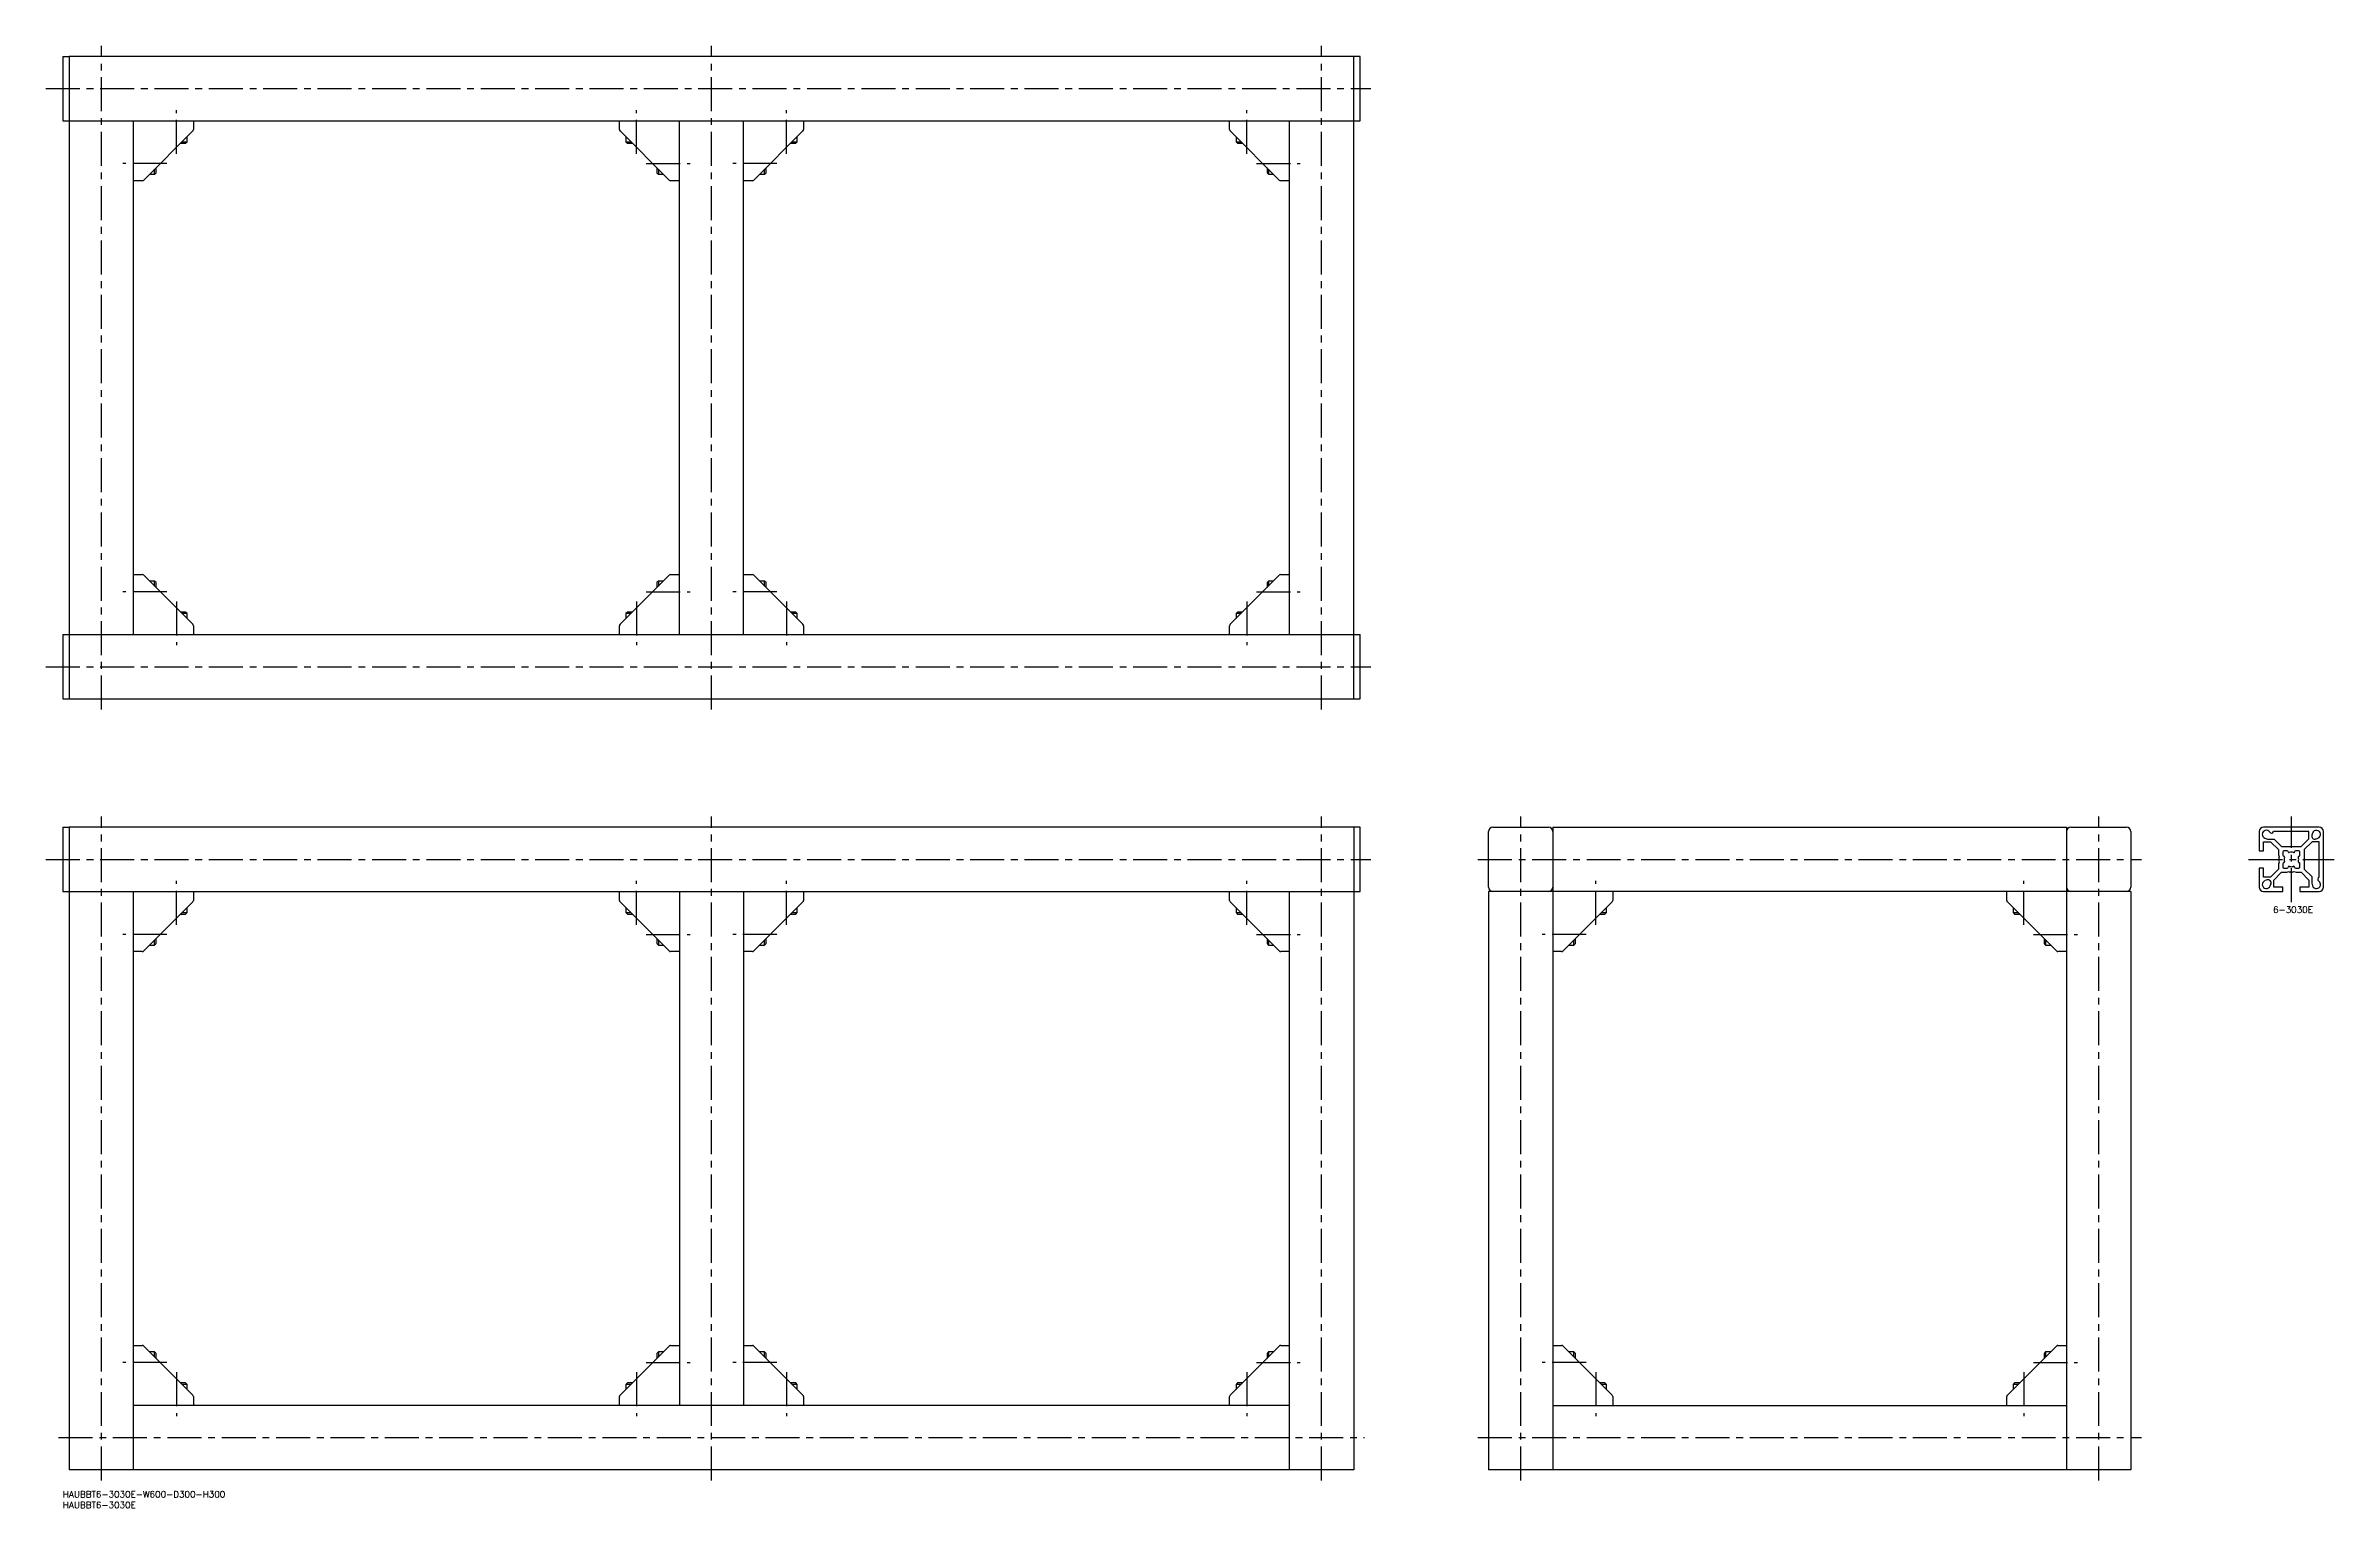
# Model space of a CAD drawing. Extents: x -8 to 1061, y -8 to 675.
import ezdxf

# ---------------------------------------------------------------- set-up
doc = ezdxf.new("R2010")
doc.units = 0
doc.header["$LTSCALE"] = 0.5
doc.linetypes.add('CENTER', pattern=[50.8, 31.75, -6.35, 6.35, -6.35])
for name, color, linetype in [('MSM_CENTER', 1, 'CENTER'), ('MSM_CONTINUOUS', 7, 'CONTINUOUS'), ('MSM_PART_NUMBER', 7, 'CONTINUOUS')]:
    doc.layers.add(name, color=color, linetype=linetype)
doc.styles.get("Standard").update_dxf_attribs({"font": 'txt.shx', "height": 3, "bigfont": 'bigfont.shx'})

# ---------------------------------------------------------------- blocks, each defined once
blk = doc.blocks.new('*U8')
at = {"layer": 'MSM_PART_NUMBER'}
blk.add_text('HAUBBT6-3030E-W600-D300-H300', height=3, dxfattribs=at).set_placement((0, -3))
blk = doc.blocks.new('*U9')
at = {"layer": 'MSM_PART_NUMBER'}
blk.add_text('HAUBBT6-3030E', height=3, dxfattribs=at).set_placement((0, -8))
blk = doc.blocks.new('*U10')
at = {"layer": 'MSM_PART_NUMBER'}
blk.add_text('6-3030E', height=3, dxfattribs=at).set_placement((1032.4, 270))

msp = doc.modelspace()

# ---------------------------------------------------------------- linework, layer by layer
at = {"layer": 'MSM_CENTER'}
for p, q in [((18, 365), (18, 675)), ((303, 365), (303, 675)), ((588, 365), (588, 675)), ((-8, 655), (611, 655)), ((53, 624.5), (53, 645)), ((268, 624.5), (268, 645)), ((338, 624.5), (338, 645)), ((553, 624.5), (553, 645)), ((48.5, 620), (28, 620)), ((272.5, 620), (293, 620)), ((333.5, 620), (313, 620)), ((557.5, 620), (578, 620)), ((48.5, 420), (28, 420)), ((272.5, 420), (293, 420)), ((333.5, 420), (313, 420)), ((557.5, 420), (578, 420)), ((53, 415.5), (53, 395)), ((268, 415.5), (268, 395)), ((338, 415.5), (338, 395)), ((553, 415.5), (553, 395)), ((-8, 385), (611, 385)), ((18, 5), (18, 315)), ((303, 5), (303, 315)), ((588, 5), (588, 315)), ((681, 5), (681, 315)), ((951, 5), (951, 315)), ((1041, 275), (1041, 315)), ((-8, 295), (611, 295)), ((661, 295), (971, 295)), ((1021, 295), (1061, 295)), ((53, 264.5), (53, 285)), ((268, 264.5), (268, 285)), ((338, 264.5), (338, 285)), ((553, 264.5), (553, 285)), ((716, 264.5), (716, 285)), ((916, 264.5), (916, 285)), ((48.5, 260), (28, 260)), ((272.5, 260), (293, 260)), ((333.5, 260), (313, 260)), ((557.5, 260), (578, 260)), ((711.5, 260), (691, 260)), ((920.5, 260), (941, 260)), ((48.5, 60), (28, 60)), ((53, 55.5), (53, 35)), ((268, 55.5), (268, 35)), ((272.5, 60), (293, 60)), ((333.5, 60), (313, 60)), ((338, 55.5), (338, 35)), ((553, 55.5), (553, 35)), ((557.5, 60), (578, 60)), ((711.5, 60), (691, 60)), ((716, 55.5), (716, 35)), ((916, 55.5), (916, 35)), ((920.5, 60), (941, 60)), ((-2, 25), (608, 25)), ((661, 25), (971, 25))]:
    msp.add_line(p, q, dxfattribs=at)
at = {"layer": 'MSM_CONTINUOUS'}
for p, q in [((0, 670), (3, 670)), ((0, 670), (0, 640)), ((3, 670), (3, 370)), ((606, 670), (3, 670)), ((603, 370), (603, 670)), ((606, 640), (606, 670)), ((0, 640), (606, 640)), ((33, 400), (33, 640)), ((60.7, 635.2), (37.8, 612.3)), ((58, 630.2), (58, 632.5)), ((61, 640), (61, 635.9)), ((260, 635.9), (260, 640)), ((283.2, 612.3), (260.3, 635.2)), ((263, 632.5), (263, 630.2)), ((288, 400), (288, 640)), ((318, 400), (318, 640)), ((345.7, 635.2), (322.8, 612.3)), ((343, 630.2), (343, 632.5)), ((346, 640), (346, 635.9)), ((545, 635.9), (545, 640)), ((568.2, 612.3), (545.3, 635.2)), ((548, 632.5), (548, 630.2)), ((573, 400), (573, 640)), ((55, 629.5), (57.3, 629.5)), ((55.7, 630.2), (58, 630.2)), ((57.3, 629.5), (58, 630.2)), ((263, 630.2), (263.7, 629.5)), ((263, 630.2), (265.3, 630.2)), ((263.7, 629.5), (266, 629.5)), ((340, 629.5), (342.3, 629.5)), ((340.7, 630.2), (343, 630.2)), ((342.3, 629.5), (343, 630.2)), ((548, 630.2), (548.7, 629.5)), ((548, 630.2), (550.3, 630.2)), ((548.7, 629.5), (551, 629.5)), ((37.1, 612), (33, 612)), ((40.5, 615), (42.8, 615)), ((42.8, 615), (42.8, 617.3)), ((42.8, 615), (43.5, 615.7)), ((43.5, 615.7), (43.5, 618)), ((277.5, 618), (277.5, 615.7)), ((277.5, 615.7), (278.2, 615)), ((278.2, 617.3), (278.2, 615)), ((278.2, 615), (280.5, 615)), ((288, 612), (283.9, 612)), ((322.1, 612), (318, 612)), ((325.5, 615), (327.8, 615)), ((327.8, 615), (327.8, 617.3)), ((327.8, 615), (328.5, 615.7)), ((328.5, 615.7), (328.5, 618)), ((562.5, 618), (562.5, 615.7)), ((562.5, 615.7), (563.2, 615)), ((563.2, 617.3), (563.2, 615)), ((563.2, 615), (565.5, 615)), ((573, 612), (568.9, 612)), ((33, 428), (37.1, 428)), ((37.8, 427.7), (60.7, 404.8)), ((260.3, 404.8), (283.2, 427.7)), ((283.9, 428), (288, 428)), ((318, 428), (322.1, 428)), ((322.8, 427.7), (345.7, 404.8)), ((545.3, 404.8), (568.2, 427.7)), ((568.9, 428), (573, 428)), ((42.8, 425), (40.5, 425)), ((43.5, 424.3), (42.8, 425)), ((42.8, 422.7), (42.8, 425)), ((43.5, 422), (43.5, 424.3)), ((278.2, 425), (277.5, 424.3)), ((277.5, 424.3), (277.5, 422)), ((280.5, 425), (278.2, 425)), ((278.2, 425), (278.2, 422.7)), ((327.8, 425), (325.5, 425)), ((328.5, 424.3), (327.8, 425)), ((327.8, 422.7), (327.8, 425)), ((328.5, 422), (328.5, 424.3)), ((563.2, 425), (562.5, 424.3)), ((562.5, 424.3), (562.5, 422)), ((565.5, 425), (563.2, 425)), ((563.2, 425), (563.2, 422.7)), ((57.3, 410.5), (55, 410.5)), ((58, 409.8), (55.7, 409.8)), ((58, 409.8), (57.3, 410.5)), ((58, 407.5), (58, 409.8)), ((263.7, 410.5), (263, 409.8)), ((263, 409.8), (263, 407.5)), ((265.3, 409.8), (263, 409.8)), ((266, 410.5), (263.7, 410.5)), ((342.3, 410.5), (340, 410.5)), ((343, 409.8), (340.7, 409.8)), ((343, 409.8), (342.3, 410.5)), ((343, 407.5), (343, 409.8)), ((548.7, 410.5), (548, 409.8)), ((548, 409.8), (548, 407.5)), ((550.3, 409.8), (548, 409.8)), ((551, 410.5), (548.7, 410.5)), ((0, 400), (606, 400)), ((0, 400), (0, 370)), ((61, 404.1), (61, 400)), ((260, 400), (260, 404.1)), ((346, 404.1), (346, 400)), ((545, 400), (545, 404.1)), ((606, 370), (606, 400)), ((0, 370), (606, 370)), ((0, 310), (3, 310)), ((0, 310), (0, 280)), ((3, 310), (3, 280)), ((606, 310), (3, 310)), ((603, 310), (603, 10)), ((606, 280), (606, 310)), ((666, 282), (666, 308)), ((668, 310), (694, 310)), ((696, 310), (696, 10)), ((696, 310), (936, 310)), ((936, 310), (936, 10)), ((938, 310), (964, 310)), ((966, 308), (966, 282)), ((1026, 308), (1026, 299)), ((1054, 310), (1028, 310)), ((1028, 299), (1028, 303.2)), ((1028, 303.2), (1031.3, 303.2)), ((1028.6, 304.9), (1029.9, 304.4)), ((1029.9, 304.4), (1033, 304.4)), ((1031.3, 303.2), (1035, 299.6)), ((1049.2, 308), (1032.6, 308)), ((1033, 304.4), (1036.4, 301)), ((1035, 299.6), (1035, 297.2)), ((1036.4, 301), (1045.6, 301)), ((1045.6, 301), (1049.2, 304.7)), ((1050.7, 303.2), (1047, 299.6)), ((1047, 299.6), (1047, 290.4)), ((1049.2, 304.7), (1049.2, 308)), ((1050.9, 307.3), (1050.5, 306.3)), ((1054, 303.2), (1050.7, 303.2)), ((1052.3, 304.5), (1053.3, 304.9)), ((1054, 286.6), (1054, 303.2)), ((1056, 282), (1056, 308)), ((1026, 299), (1028, 299)), ((1028, 291), (1026, 291)), ((1026, 291), (1026, 282)), ((1028, 286.7), (1028, 291)), ((1035, 290.4), (1031.3, 286.7)), ((1032.8, 285.3), (1036.4, 289)), ((1035, 297.2), (1035.3, 296.2)), ((1035.3, 293.8), (1035, 292.8)), ((1035, 292.8), (1035, 290.4)), ((1035.3, 296.2), (1035.1, 295.8)), ((1035.1, 295.3), (1035.3, 295)), ((1035.3, 295), (1035.1, 294.7)), ((1035.1, 294.2), (1035.3, 293.8)), ((1036.4, 289), (1038.8, 289)), ((1037, 298.5), (1037, 297)), ((1037, 293), (1037, 291.5)), ((1039, 299), (1037.5, 299)), ((1037.5, 291), (1039, 291)), ((1038.8, 289), (1039.8, 289.3)), ((1039.8, 289.3), (1040.2, 289.1)), ((1040.7, 289.1), (1041, 289.3)), ((1041, 289.3), (1041.3, 289.1)), ((1041.8, 289.1), (1042.2, 289.3)), ((1042.2, 289.3), (1043.2, 289)), ((1044.5, 299), (1043, 299)), ((1043, 291), (1044.5, 291)), ((1043.2, 289), (1045.6, 289)), ((1045, 297), (1045, 298.5)), ((1045, 291.5), (1045, 293)), ((1045.6, 289), (1049.2, 285.3)), ((1047, 290.4), (1050.5, 287)), ((0, 280), (606, 280)), ((3, 280), (3, 10)), ((33, 10), (33, 280)), ((61, 280), (61, 275.9)), ((260, 275.9), (260, 280)), ((288, 280), (288, 40)), ((318, 280), (318, 40)), ((346, 280), (346, 275.9)), ((545, 275.9), (545, 280)), ((573, 10), (573, 280)), ((966, 280), (666, 280)), ((666, 280), (666, 10)), ((724, 280), (724, 275.9)), ((908, 275.9), (908, 280)), ((966, 280), (966, 10)), ((1031.3, 286.7), (1028, 286.7)), ((1028, 280), (1037, 280)), ((1029.7, 285.5), (1028.7, 285.1)), ((1031.1, 282.7), (1031.5, 283.7)), ((1032.8, 282), (1032.8, 285.3)), ((1037, 282), (1032.8, 282)), ((1037, 280), (1037, 282)), ((1049.2, 282), (1045, 282)), ((1045, 282), (1045, 280)), ((1045, 280), (1054, 280)), ((1049.2, 285.3), (1049.2, 282)), ((1050.5, 287), (1050.5, 283.9)), ((1050.5, 283.9), (1050.9, 282.6)), ((60.7, 275.2), (37.8, 252.3)), ((55, 269.5), (57.3, 269.5)), ((55.7, 270.2), (58, 270.2)), ((57.3, 269.5), (58, 270.2)), ((58, 270.2), (58, 272.5)), ((283.2, 252.3), (260.3, 275.2)), ((263, 272.5), (263, 270.2)), ((263, 270.2), (263.7, 269.5)), ((263, 270.2), (265.3, 270.2)), ((263.7, 269.5), (266, 269.5)), ((345.7, 275.2), (322.8, 252.3)), ((340, 269.5), (342.3, 269.5)), ((340.7, 270.2), (343, 270.2)), ((342.3, 269.5), (343, 270.2)), ((343, 270.2), (343, 272.5)), ((568.2, 252.3), (545.3, 275.2)), ((548, 272.5), (548, 270.2)), ((548, 270.2), (548.7, 269.5)), ((548, 270.2), (550.3, 270.2)), ((548.7, 269.5), (551, 269.5)), ((723.7, 275.2), (700.8, 252.3)), ((718, 269.5), (720.3, 269.5)), ((718.7, 270.2), (721, 270.2)), ((720.3, 269.5), (721, 270.2)), ((721, 270.2), (721, 272.5)), ((931.2, 252.3), (908.3, 275.2)), ((911, 272.5), (911, 270.2)), ((911, 270.2), (911.7, 269.5)), ((911, 270.2), (913.3, 270.2)), ((911.7, 269.5), (914, 269.5)), ((42.8, 255), (42.8, 257.3)), ((43.5, 255.7), (43.5, 258)), ((277.5, 258), (277.5, 255.7)), ((278.2, 257.3), (278.2, 255)), ((327.8, 255), (327.8, 257.3)), ((328.5, 255.7), (328.5, 258)), ((562.5, 258), (562.5, 255.7)), ((563.2, 257.3), (563.2, 255)), ((705.8, 255), (705.8, 257.3)), ((706.5, 255.7), (706.5, 258)), ((925.5, 258), (925.5, 255.7)), ((926.2, 257.3), (926.2, 255)), ((37.1, 252), (33, 252)), ((40.5, 255), (42.8, 255)), ((42.8, 255), (43.5, 255.7)), ((277.5, 255.7), (278.2, 255)), ((278.2, 255), (280.5, 255)), ((288, 252), (283.9, 252)), ((322.1, 252), (318, 252)), ((325.5, 255), (327.8, 255)), ((327.8, 255), (328.5, 255.7)), ((562.5, 255.7), (563.2, 255)), ((563.2, 255), (565.5, 255)), ((573, 252), (568.9, 252)), ((700.1, 252), (696, 252)), ((703.5, 255), (705.8, 255)), ((705.8, 255), (706.5, 255.7)), ((925.5, 255.7), (926.2, 255)), ((926.2, 255), (928.5, 255)), ((936, 252), (931.9, 252)), ((33, 68), (37.1, 68)), ((37.8, 67.7), (60.7, 44.8)), ((42.8, 65), (40.5, 65)), ((43.5, 64.3), (42.8, 65)), ((42.8, 62.7), (42.8, 65)), ((43.5, 62), (43.5, 64.3)), ((260.3, 44.8), (283.2, 67.7)), ((278.2, 65), (277.5, 64.3)), ((277.5, 64.3), (277.5, 62)), ((280.5, 65), (278.2, 65)), ((278.2, 65), (278.2, 62.7)), ((283.9, 68), (288, 68)), ((318, 68), (322.1, 68)), ((322.8, 67.7), (345.7, 44.8)), ((327.8, 65), (325.5, 65)), ((328.5, 64.3), (327.8, 65)), ((327.8, 62.7), (327.8, 65)), ((328.5, 62), (328.5, 64.3)), ((545.3, 44.8), (568.2, 67.7)), ((563.2, 65), (562.5, 64.3)), ((562.5, 64.3), (562.5, 62)), ((565.5, 65), (563.2, 65)), ((563.2, 65), (563.2, 62.7)), ((568.9, 68), (573, 68)), ((696, 68), (700.1, 68)), ((700.8, 67.7), (723.7, 44.8)), ((705.8, 65), (703.5, 65)), ((706.5, 64.3), (705.8, 65)), ((705.8, 62.7), (705.8, 65)), ((706.5, 62), (706.5, 64.3)), ((908.3, 44.8), (931.2, 67.7)), ((926.2, 65), (925.5, 64.3)), ((925.5, 64.3), (925.5, 62)), ((928.5, 65), (926.2, 65)), ((926.2, 65), (926.2, 62.7)), ((931.9, 68), (936, 68)), ((57.3, 50.5), (55, 50.5)), ((58, 49.8), (55.7, 49.8)), ((58, 49.8), (57.3, 50.5)), ((58, 47.5), (58, 49.8)), ((61, 44.1), (61, 40)), ((260, 40), (260, 44.1)), ((263.7, 50.5), (263, 49.8)), ((263, 49.8), (263, 47.5)), ((265.3, 49.8), (263, 49.8)), ((266, 50.5), (263.7, 50.5)), ((342.3, 50.5), (340, 50.5)), ((343, 49.8), (340.7, 49.8)), ((343, 49.8), (342.3, 50.5)), ((343, 47.5), (343, 49.8)), ((346, 44.1), (346, 40)), ((545, 40), (545, 44.1)), ((548.7, 50.5), (548, 49.8)), ((548, 49.8), (548, 47.5)), ((550.3, 49.8), (548, 49.8)), ((551, 50.5), (548.7, 50.5)), ((720.3, 50.5), (718, 50.5)), ((721, 49.8), (718.7, 49.8)), ((721, 49.8), (720.3, 50.5)), ((721, 47.5), (721, 49.8)), ((724, 44.1), (724, 40)), ((908, 40), (908, 44.1)), ((911.7, 50.5), (911, 49.8)), ((911, 49.8), (911, 47.5)), ((913.3, 49.8), (911, 49.8)), ((914, 50.5), (911.7, 50.5)), ((573, 40), (33, 40)), ((696, 40), (936, 40)), ((603, 10), (3, 10)), ((966, 10), (666, 10))]:
    msp.add_line(p, q, dxfattribs=at)
for centre, radius, start, end in [((60, 635.9), 1, 315, 0), ((261, 635.9), 1, 180, 225), ((345, 635.9), 1, 315, 0), ((546, 635.9), 1, 180, 225), ((37.1, 613), 1, 270, 315), ((283.9, 613), 1, 225, 270), ((322.1, 613), 1, 270, 315), ((568.9, 613), 1, 225, 270), ((37.1, 427), 1, 45, 90), ((283.9, 427), 1, 90, 135), ((322.1, 427), 1, 45, 90), ((568.9, 427), 1, 90, 135), ((60, 404.1), 1, 0, 45), ((261, 404.1), 1, 135, 180), ((345, 404.1), 1, 0, 45), ((546, 404.1), 1, 135, 180), ((668, 308), 2, 90, 180), ((694, 308), 2, 0, 90), ((938, 308), 2, 90, 180), ((964, 308), 2, 0, 90), ((1028, 308), 2, 90, 180), ((1029.3, 306.7), 1.9, 34.1484, 249.611), ((1031.7, 308.3), 1, 214.1484, 340.8597), ((1051.9, 305.9), 1.4, 160, 290), ((1052.7, 306.7), 1.9, 290.0001, 159.9999), ((1054, 308), 2, 0, 90), ((1035.6, 295.5), 0.5, 156.206, 210), ((1035.6, 294.5), 0.5, 150, 203.794), ((1037.5, 298.5), 0.5, 90, 180), ((1037.5, 297), 0.5, 180, 261.4216), ((1037.5, 293), 0.5, 98.5784, 180), ((1037.5, 291.5), 0.5, 180, 270), ((1037.4, 296.1), 0.4, 343.0149, 81.4216), ((1037.4, 293.9), 0.4, 278.5784, 16.9851), ((1041, 295), 3.4, 163.0149, 196.9851), ((1039, 298.5), 0.5, 8.5784, 90), ((1039, 291.5), 0.5, 270, 351.4216), ((1039.9, 298.6), 0.4, 188.5784, 286.9851), ((1039.9, 291.4), 0.4, 73.0149, 171.4216), ((1041, 295), 3.4, 73.0149, 106.9851), ((1041, 295), 3.4, 253.0149, 286.9851), ((1040.5, 289.6), 0.5, 246.206, 300), ((1041.5, 289.6), 0.5, 240, 293.794), ((1042.1, 298.6), 0.4, 253.0149, 351.4216), ((1042.1, 291.4), 0.4, 8.5784, 106.9851), ((1043, 298.5), 0.5, 90, 171.4216), ((1043, 291.5), 0.5, 188.5784, 270), ((1044.6, 296.1), 0.4, 98.5784, 196.9851), ((1044.6, 293.9), 0.4, 163.0149, 261.4216), ((1041, 295), 3.4, 343.0149, 16.9851), ((1044.5, 298.5), 0.5, 0, 90), ((1044.5, 291.5), 0.5, 270, 0), ((1044.5, 297), 0.5, 278.5784, 0), ((1044.5, 293), 0.5, 0, 81.4216), ((668, 282), 2, 180, 270), ((694, 282), 2, 270, 0), ((938, 282), 2, 180, 270), ((964, 282), 2, 270, 0), ((1028, 282), 2, 180, 270), ((1029.3, 283.3), 1.9, 110.0001, 339.9999), ((1030.1, 284.1), 1.4, 340, 110), ((1052.7, 283.3), 1.9, 200.389, 55.8516), ((1054.3, 285.7), 1, 109.1403, 235.8516), ((1054, 282), 2, 270, 0), ((60, 275.9), 1, 315, 0), ((261, 275.9), 1, 180, 225), ((345, 275.9), 1, 315, 0), ((546, 275.9), 1, 180, 225), ((723, 275.9), 1, 315, 0), ((909, 275.9), 1, 180, 225), ((37.1, 253), 1, 270, 315), ((283.9, 253), 1, 225, 270), ((322.1, 253), 1, 270, 315), ((568.9, 253), 1, 225, 270), ((700.1, 253), 1, 270, 315), ((931.9, 253), 1, 225, 270), ((37.1, 67), 1, 45, 90), ((283.9, 67), 1, 90, 135), ((322.1, 67), 1, 45, 90), ((568.9, 67), 1, 90, 135), ((700.1, 67), 1, 45, 90), ((931.9, 67), 1, 90, 135), ((60, 44.1), 1, 0, 45), ((261, 44.1), 1, 135, 180), ((345, 44.1), 1, 0, 45), ((546, 44.1), 1, 135, 180), ((723, 44.1), 1, 0, 45), ((909, 44.1), 1, 135, 180)]:
    msp.add_arc(centre, radius, start, end, dxfattribs=at)

# ---------------------------------------------------------------- block references
for name in ['*U10', '*U8', '*U9']:
    msp.add_blockref(name, (0, 0), dxfattribs=at)

doc.saveas('drawing.dxf')
